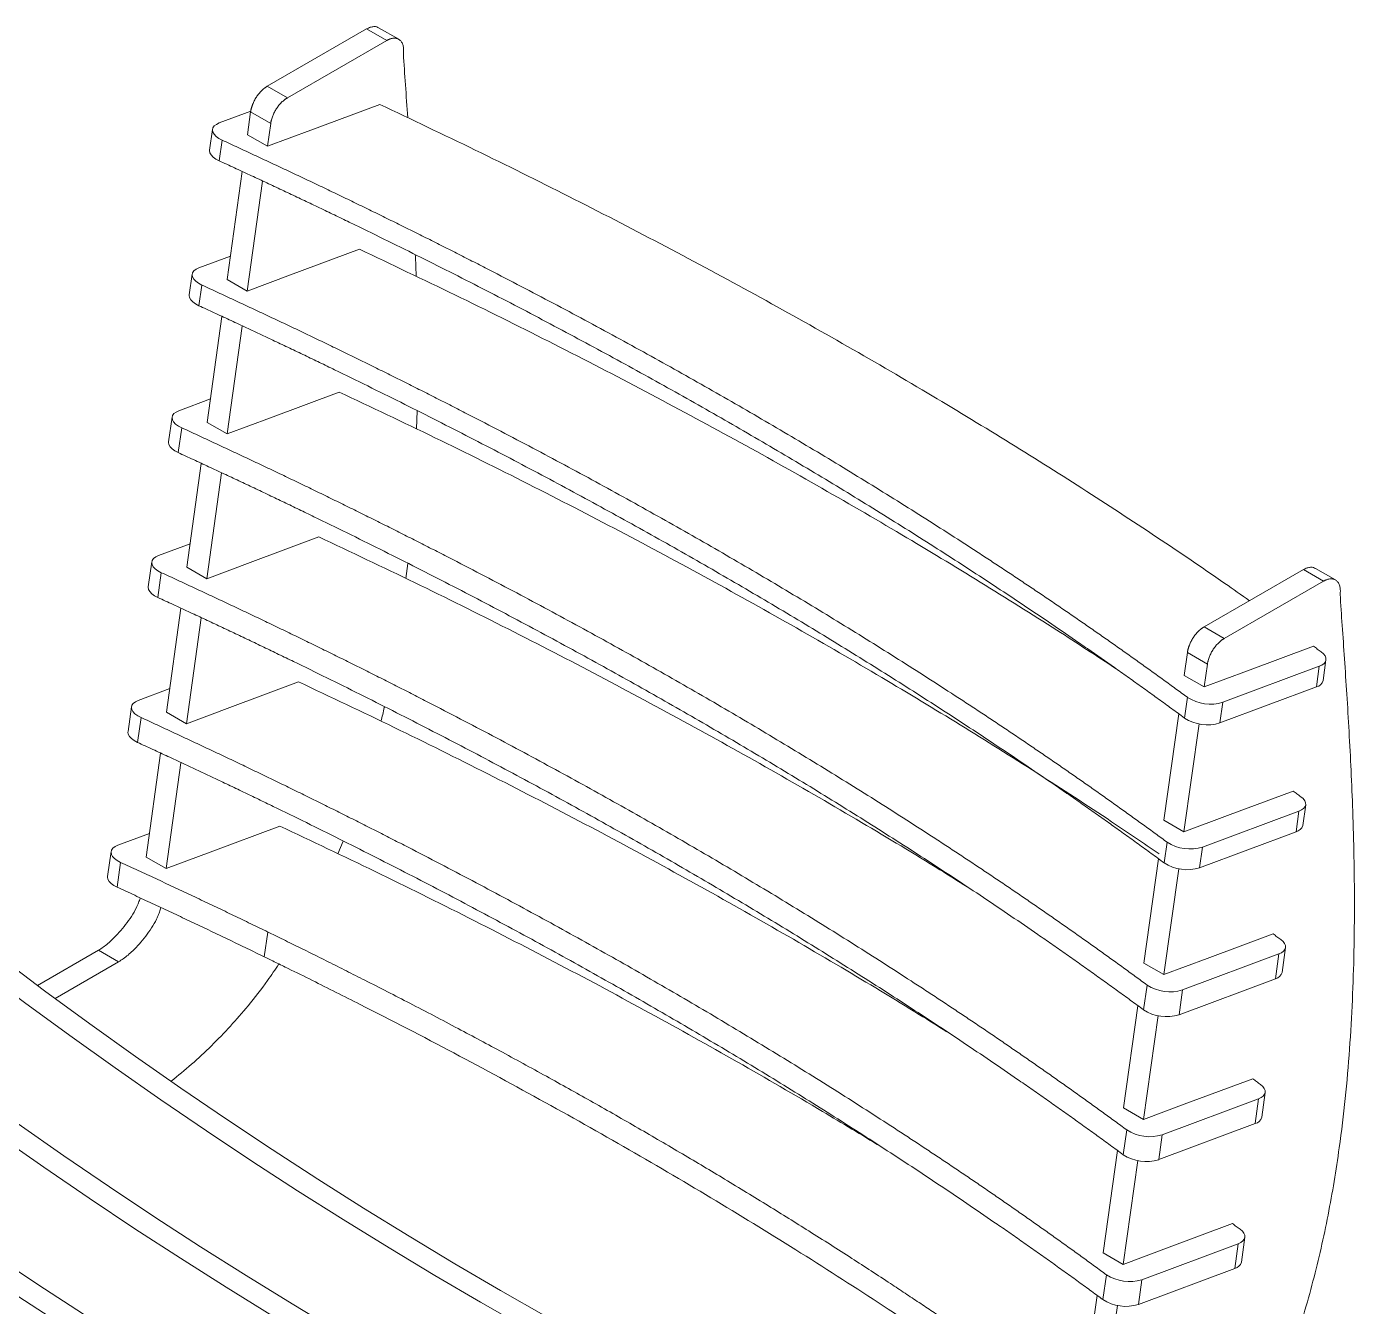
# Model space of a CAD drawing. Header units: millimetres. Extents: x -1732 to 6309, y -3588 to 3891.
# Drawn here: x 5454 to 6016, y 2901 to 3442 of the extents above; entities that cross this region are included whole.
import ezdxf

# ---------------------------------------------------------------- set-up
doc = ezdxf.new("R2010")
doc.units = ezdxf.units.MM

msp = doc.modelspace()

# ---------------------------------------------------------------- linework, layer by layer
at = {"color": 7, "linetype": 'Continuous', "lineweight": 15}
for p, q in [((5597.98, 3440.98), (5555.99, 3416.74)), ((5597.98, 3440.98), (5606.47, 3436.08)), ((5611.54, 3436.59), (5603.05, 3441.49)), ((5606.47, 3436.08), (5564.47, 3411.84)), ((5555.99, 3416.74), (5564.47, 3411.84)), ((5574.43, 3398.21), (5603.5, 3409.07)), ((5535.67, 3401.21), (5549.03, 3406.2)), ((5548.95, 3405.91), (5547.6, 3396.25)), ((5548.95, 3405.91), (5557.44, 3401.02)), ((5532.84, 3398.51), (5531.61, 3389.76)), ((5556.08, 3391.35), (5547.6, 3396.25)), ((5557.44, 3401.02), (5556.08, 3391.35)), ((5574.43, 3398.21), (5556.08, 3391.35)), ((5535.64, 3385.21), (5536.86, 3393.96)), ((5545.41, 3380.64), (5539, 3335)), ((5554.01, 3376.62), (5547.49, 3330.1)), ((5594.9, 3347.82), (5565.84, 3336.96)), ((5527.07, 3339.96), (5540.39, 3344.93)), ((5524.24, 3337.26), (5523.01, 3328.51)), ((5547.49, 3330.1), (5539, 3335)), ((5565.84, 3336.96), (5547.49, 3330.1)), ((5527.04, 3323.96), (5528.27, 3332.71)), ((5536.81, 3319.39), (5530.53, 3274.62)), ((5545.42, 3315.36), (5539.01, 3269.72)), ((5518.6, 3279.58), (5531.92, 3284.56)), ((5586.43, 3287.44), (5557.36, 3276.58)), ((5619.11, 3271.84), (5619.36, 3279.52)), ((5515.77, 3276.89), (5514.3, 3266.39)), ((5539.01, 3269.72), (5530.53, 3274.62)), ((5557.36, 3276.58), (5539.01, 3269.72)), ((5518.32, 3261.84), (5519.8, 3272.34)), ((5528.09, 3257.26), (5521.93, 3213.37)), ((5536.7, 3253.24), (5530.42, 3208.47)), ((5510.01, 3218.33), (5523.33, 3223.31)), ((5577.84, 3226.19), (5548.77, 3215.33)), ((5507.17, 3215.64), (5505.7, 3205.14)), ((5509.73, 3200.58), (5511.2, 3211.08)), ((5530.42, 3208.47), (5521.93, 3213.37)), ((5548.77, 3215.33), (5530.42, 3208.47)), ((5614.6, 3208.64), (5615.37, 3215)), ((5993.96, 3212.39), (5951.97, 3188.14)), ((6002.45, 3207.49), (5993.96, 3212.39)), ((6007.52, 3208), (5999.03, 3212.89)), ((6002.45, 3207.49), (5960.45, 3183.24)), ((5519.5, 3196.01), (5513.34, 3152.12)), ((5528.1, 3191.99), (5521.82, 3147.22)), ((5960.45, 3183.24), (5951.97, 3188.14)), ((5944.93, 3177.32), (5943.58, 3167.66)), ((5953.42, 3172.42), (5944.93, 3177.32)), ((5970.41, 3169.61), (5998.21, 3180)), ((5953.42, 3172.42), (5952.06, 3162.76)), ((6000.69, 3171.51), (5959.93, 3156.28)), ((5999.46, 3162.76), (6000.69, 3171.51)), ((6002.29, 3165.46), (6003.52, 3174.21)), ((5943.58, 3167.66), (5952.06, 3162.76)), ((5970.41, 3169.61), (5952.06, 3162.76)), ((5501.41, 3157.08), (5514.73, 3162.05)), ((5569.24, 3164.94), (5540.17, 3154.08)), ((5999.46, 3162.76), (5958.71, 3147.53)), ((5943.73, 3149.63), (5944.96, 3158.38)), ((5958.71, 3147.53), (5959.93, 3156.28)), ((5498.58, 3154.38), (5497.11, 3143.88)), ((5501.13, 3139.33), (5502.61, 3149.83)), ((5521.82, 3147.22), (5513.34, 3152.12)), ((5540.17, 3154.08), (5521.82, 3147.22)), ((5941.29, 3151.38), (5934.98, 3106.4)), ((5949.87, 3147.17), (5943.47, 3101.51)), ((5510.9, 3134.76), (5504.74, 3090.87)), ((5519.51, 3130.73), (5513.23, 3085.97)), ((5989.61, 3118.75), (5961.82, 3108.36)), ((5992.09, 3110.26), (5951.34, 3095.03)), ((5990.87, 3101.51), (5992.09, 3110.26)), ((5993.7, 3104.2), (5994.93, 3112.95)), ((5934.98, 3106.4), (5943.47, 3101.51)), ((5961.82, 3108.36), (5943.47, 3101.51)), ((5492.82, 3095.83), (5506.14, 3100.8)), ((5561.3, 3103.93), (5531.91, 3092.95)), ((5990.87, 3101.51), (5950.11, 3086.28)), ((5489.98, 3093.13), (5488.51, 3082.63)), ((5531.9, 3092.95), (5513.23, 3085.97)), ((5585.85, 3092.23), (5588.11, 3097.6)), ((5935.13, 3088.38), (5936.36, 3097.13)), ((5950.11, 3086.28), (5951.34, 3095.03)), ((5492.54, 3078.08), (5494.01, 3088.58)), ((5513.23, 3085.97), (5504.74, 3090.87)), ((5932.7, 3090.13), (5926.51, 3046.03)), ((5941.28, 3085.91), (5934.99, 3041.13)), ((5554.74, 3048.66), (5556.21, 3059.16)), ((5981.14, 3058.37), (5953.34, 3047.99)), ((5484.63, 3051.46), (5458.83, 3036.56)), ((5484.63, 3051.46), (5493.12, 3046.56)), ((5953.34, 3047.99), (5934.99, 3041.13)), ((5983.62, 3049.89), (5942.87, 3034.66)), ((5982.15, 3039.39), (5983.62, 3049.89)), ((5984.98, 3042.08), (5986.45, 3052.58)), ((5493.12, 3046.56), (5466.27, 3031.06)), ((5926.51, 3046.03), (5934.99, 3041.13)), ((5926.41, 3026.25), (5927.89, 3036.75)), ((5982.15, 3039.39), (5941.39, 3024.16)), ((5941.39, 3024.16), (5942.87, 3034.66)), ((5923.98, 3028), (5917.91, 2984.78)), ((5932.56, 3023.79), (5926.4, 2979.88)), ((5972.55, 2997.12), (5944.75, 2986.73)), ((5944.75, 2986.73), (5926.4, 2979.88)), ((5975.03, 2988.63), (5934.27, 2973.41)), ((5973.55, 2978.13), (5975.03, 2988.63)), ((5976.38, 2980.83), (5977.86, 2991.33)), ((5917.91, 2984.78), (5926.4, 2979.88)), ((5917.82, 2965), (5919.29, 2975.5)), ((5973.55, 2978.13), (5932.8, 2962.91)), ((5932.8, 2962.91), (5934.27, 2973.41)), ((5915.38, 2966.75), (5909.32, 2923.52)), ((5923.96, 2962.54), (5917.8, 2918.63)), ((5963.95, 2935.87), (5936.15, 2925.48)), ((5936.15, 2925.48), (5917.8, 2918.63)), ((5966.43, 2927.38), (5925.68, 2912.15)), ((5964.96, 2916.88), (5966.43, 2927.38)), ((5967.79, 2919.58), (5969.26, 2930.08)), ((5909.32, 2923.52), (5917.8, 2918.63)), ((5909.22, 2903.75), (5910.7, 2914.25)), ((5964.96, 2916.88), (5924.2, 2901.65)), ((5924.2, 2901.65), (5925.68, 2912.15)), ((5906.79, 2905.5), (5900.72, 2862.27)), ((5915.37, 2901.28), (5909.21, 2857.38))]:
    msp.add_line(p, q, dxfattribs=at)
at = {"color": 7, "linetype": 'Continuous', "lineweight": 15, "flags": 128}
for points in [[(5536.86, 3393.96), (5535.45, 3394.72), (5534.31, 3395.55), (5533.47, 3396.45), (5532.97, 3397.37), (5532.82, 3398.28), (5533.03, 3399.15), (5533.59, 3399.95), (5534.48, 3400.64), (5535.67, 3401.21)], [(5535.64, 3385.21), (5534.23, 3385.97), (5533.08, 3386.8), (5532.24, 3387.7), (5531.74, 3388.62), (5531.59, 3389.53), (5531.61, 3389.76)], [(5528.27, 3332.71), (5526.86, 3333.46), (5525.72, 3334.3), (5524.88, 3335.2), (5524.37, 3336.12), (5524.22, 3337.03), (5524.43, 3337.9), (5524.99, 3338.69), (5525.88, 3339.39), (5527.07, 3339.96)], [(5527.04, 3323.96), (5525.63, 3324.71), (5524.49, 3325.55), (5523.65, 3326.45), (5523.14, 3327.37), (5522.99, 3328.28), (5523.01, 3328.51)], [(5519.8, 3272.34), (5518.39, 3273.09), (5517.24, 3273.93), (5516.4, 3274.82), (5515.9, 3275.74), (5515.75, 3276.65), (5515.96, 3277.52), (5516.52, 3278.32), (5517.41, 3279.01), (5518.6, 3279.58)], [(5518.32, 3261.84), (5516.91, 3262.59), (5515.77, 3263.43), (5514.93, 3264.32), (5514.43, 3265.24), (5514.28, 3266.15), (5514.3, 3266.39)], [(5511.2, 3211.08), (5509.79, 3211.84), (5508.65, 3212.68), (5507.81, 3213.57), (5507.3, 3214.49), (5507.15, 3215.4), (5507.36, 3216.27), (5507.92, 3217.07), (5508.82, 3217.76), (5510.01, 3218.33)], [(5509.73, 3200.58), (5508.32, 3201.34), (5507.17, 3202.17), (5506.33, 3203.07), (5505.83, 3203.99), (5505.68, 3204.9), (5505.7, 3205.14)], [(6001.5, 3177.6), (6002.45, 3176.79), (6003.11, 3175.93), (6003.47, 3175.07), (6003.52, 3174.22), (6003.25, 3173.42), (6002.68, 3172.68), (6001.81, 3172.04), (6000.69, 3171.51)], [(5502.61, 3149.83), (5501.2, 3150.59), (5500.05, 3151.42), (5499.21, 3152.32), (5498.71, 3153.24), (5498.56, 3154.15), (5498.77, 3155.02), (5499.33, 3155.82), (5500.22, 3156.51), (5501.41, 3157.08)], [(5501.13, 3139.33), (5499.72, 3140.08), (5498.58, 3140.92), (5497.74, 3141.82), (5497.24, 3142.74), (5497.09, 3143.65), (5497.11, 3143.88)], [(5992.9, 3116.35), (5993.85, 3115.54), (5994.52, 3114.68), (5994.88, 3113.82), (5994.93, 3112.97), (5994.66, 3112.17), (5994.08, 3111.43), (5993.22, 3110.79), (5992.09, 3110.26)], [(5494.01, 3088.58), (5492.6, 3089.33), (5491.46, 3090.17), (5490.62, 3091.07), (5490.11, 3091.99), (5489.96, 3092.9), (5490.17, 3093.77), (5490.73, 3094.56), (5491.63, 3095.26), (5492.82, 3095.83)], [(5492.54, 3078.08), (5491.13, 3078.83), (5489.98, 3079.67), (5489.14, 3080.57), (5488.64, 3081.49), (5488.49, 3082.4), (5488.51, 3082.63)], [(5984.43, 3055.97), (5985.38, 3055.16), (5986.04, 3054.31), (5986.41, 3053.44), (5986.45, 3052.59), (5986.19, 3051.79), (5985.61, 3051.06), (5984.75, 3050.41), (5983.62, 3049.89)], [(5854.44, 2808.94), (5847.34, 2811.86), (5828.18, 2819.98), (5808.97, 2828.43), (5789.74, 2837.2), (5770.49, 2846.29), (5751.21, 2855.71), (5731.91, 2865.45), (5712.6, 2875.51), (5693.27, 2885.88), (5673.94, 2896.57), (5654.6, 2907.58), (5635.27, 2918.89), (5615.94, 2930.51), (5596.61, 2942.44), (5577.3, 2954.67), (5558, 2967.21), (5538.72, 2980.04), (5519.46, 2993.17), (5500.23, 3006.59), (5481.03, 3020.31), (5461.86, 3034.31), (5442.73, 3048.6)], [(5844.66, 2804.57), (5838.86, 2806.96), (5819.69, 2815.08), (5800.49, 2823.53), (5781.26, 2832.3), (5762, 2841.39), (5742.72, 2850.81), (5723.42, 2860.55), (5704.11, 2870.61), (5684.79, 2880.99), (5665.45, 2891.68), (5646.12, 2902.68), (5626.78, 2913.99), (5607.45, 2925.61), (5588.13, 2937.54), (5568.81, 2949.77), (5549.51, 2962.31), (5530.23, 2975.14), (5510.98, 2988.27), (5491.74, 3001.69), (5472.54, 3015.41), (5453.38, 3029.41), (5434.24, 3043.7)], [(5804.94, 2780.36), (5797.84, 2783.29), (5778.68, 2791.41), (5759.48, 2799.85), (5740.25, 2808.62), (5720.99, 2817.72), (5701.71, 2827.14), (5682.41, 2836.88), (5663.1, 2846.94), (5643.77, 2857.31), (5624.44, 2868), (5605.11, 2879), (5585.77, 2890.32), (5566.44, 2901.94), (5547.11, 2913.87), (5527.8, 2926.1), (5508.5, 2938.63), (5489.22, 2951.46), (5469.96, 2964.59), (5450.73, 2978.02), (5431.53, 2991.73), (5412.36, 3005.74), (5393.23, 3020.03)], [(5795.16, 2775.99), (5789.36, 2778.39), (5770.19, 2786.51), (5750.99, 2794.95), (5731.76, 2803.72), (5712.5, 2812.82), (5693.22, 2822.24), (5673.93, 2831.98), (5654.61, 2842.04), (5635.29, 2852.41), (5615.96, 2863.1), (5596.62, 2874.1), (5577.29, 2885.42), (5557.95, 2897.04), (5538.63, 2908.97), (5519.31, 2921.2), (5500.02, 2933.73), (5480.74, 2946.57), (5461.48, 2959.7), (5442.25, 2973.12), (5423.05, 2986.83), (5403.88, 3000.84), (5384.75, 3015.13)], [(5975.84, 2994.72), (5976.78, 2993.91), (5977.45, 2993.05), (5977.81, 2992.19), (5977.86, 2991.34), (5977.59, 2990.54), (5977.02, 2989.8), (5976.15, 2989.16), (5975.03, 2988.63)], [(5745.67, 2747.42), (5739.86, 2749.81), (5720.69, 2757.93), (5701.49, 2766.38), (5682.26, 2775.15), (5663.01, 2784.25), (5643.73, 2793.66), (5624.43, 2803.4), (5605.12, 2813.46), (5585.79, 2823.84), (5566.46, 2834.53), (5547.12, 2845.53), (5527.79, 2856.84), (5508.46, 2868.47), (5489.13, 2880.39), (5469.82, 2892.63), (5450.52, 2905.16), (5431.24, 2917.99), (5411.98, 2931.12), (5392.75, 2944.54), (5373.55, 2958.26), (5354.38, 2972.26), (5335.25, 2986.55)], [(5755.44, 2751.79), (5748.35, 2754.71), (5729.18, 2762.83), (5709.98, 2771.28), (5690.75, 2780.05), (5671.49, 2789.14), (5652.21, 2798.56), (5632.91, 2808.3), (5613.6, 2818.36), (5594.28, 2828.74), (5574.94, 2839.43), (5555.61, 2850.43), (5536.27, 2861.74), (5516.94, 2873.36), (5497.62, 2885.29), (5478.3, 2897.52), (5459, 2910.06), (5439.72, 2922.89), (5420.47, 2936.02), (5401.24, 2949.44), (5382.03, 2963.16), (5362.87, 2977.16), (5343.73, 2991.45)], [(5967.24, 2933.47), (5968.19, 2932.66), (5968.85, 2931.8), (5969.22, 2930.94), (5969.26, 2930.09), (5969, 2929.29), (5968.42, 2928.55), (5967.56, 2927.91), (5966.43, 2927.38)]]:
    msp.add_lwpolyline(points, dxfattribs=at)
at = {"color": 7, "linetype": 'Continuous', "lineweight": 15}
for centre, radius, start, end in [((5998.58, 3166.53), 3.87, 283.1906, 343.9162), ((5954.69, 3173.4), 17.9, 237.0606, 287.0321), ((5953.46, 3164.65), 17.9, 237.0606, 287.0321), ((5989.98, 3105.28), 3.87, 283.1906, 343.9162), ((5946.09, 3112.15), 17.9, 237.0606, 287.0321), ((5944.87, 3103.4), 17.9, 237.0606, 287.0321), ((5937.62, 3051.77), 17.9, 237.0606, 287.0321), ((5981.27, 3043.15), 3.87, 283.1906, 343.9162), ((5936.15, 3041.27), 17.9, 237.0606, 287.0321), ((5972.67, 2981.9), 3.87, 283.1906, 343.9162), ((5929.03, 2990.52), 17.9, 237.0606, 287.0321), ((5927.55, 2980.02), 17.9, 237.0606, 287.0321), ((5964.08, 2920.65), 3.87, 283.1906, 343.9162), ((5920.43, 2929.27), 17.9, 237.0606, 287.0321), ((5918.96, 2918.77), 17.9, 237.0606, 287.0321)]:
    msp.add_arc(centre, radius, start, end, dxfattribs=at)
for points, knots in [([(5603.03, 3441.44), (5602.79, 3441.58), (5602.2, 3441.93), (5601, 3442.01), (5599.53, 3441.76), (5598.5, 3441.24), (5597.98, 3440.98)], [0, 0, 0, 0, 0.175369, 0.450583, 0.725354, 1, 1, 1, 1]), ([(5606.47, 3436.08), (5606.54, 3436.12), (5606.69, 3436.21), (5606.91, 3436.32), (5607.13, 3436.43), (5607.35, 3436.53), (5607.57, 3436.62), (5607.79, 3436.7), (5608.18, 3436.84), (5608.75, 3436.99), (5609.47, 3437.08), (5610.16, 3437.06), (5611.02, 3436.88), (5611.96, 3436.4), (5612.84, 3435.42), (5613.32, 3434.3), (5613.53, 3433.26), (5613.6, 3432.56), (5613.61, 3431.97), (5613.59, 3431.51), (5613.56, 3431.05), (5613.52, 3430.73), (5613.5, 3430.57)], [0, 0, 0, 0, 0.017905, 0.035765, 0.053597, 0.071418, 0.089244, 0.107093, 0.124981, 0.187503, 0.249965, 0.312562, 0.375152, 0.500113, 0.625103, 0.750074, 0.81252, 0.875015, 0.906123, 0.93751, 0.968769, 1, 1, 1, 1]), ([(5615.35, 3403.41), (5615.03, 3408.08), (5614.41, 3417.13), (5613.8, 3426.18), (5613.5, 3430.57)], [0, 0, 0, 0, 0.515401, 1, 1, 1, 1]), ([(5548.95, 3405.91), (5548.96, 3406), (5548.99, 3406.18), (5549.04, 3406.47), (5549.1, 3406.75), (5549.16, 3407.03), (5549.23, 3407.32), (5549.31, 3407.61), (5549.39, 3407.9), (5549.48, 3408.2), (5549.58, 3408.49), (5549.69, 3408.79), (5549.96, 3409.51), (5550.49, 3410.67), (5551.36, 3412.17), (5552.39, 3413.59), (5553.32, 3414.63), (5554.13, 3415.39), (5554.63, 3415.81), (5555.09, 3416.16), (5555.37, 3416.35), (5555.75, 3416.6), (5555.99, 3416.74)], [0, 0, 0, 0, 0.022269, 0.044631, 0.067086, 0.089637, 0.112281, 0.135021, 0.157857, 0.180788, 0.203816, 0.22694, 0.250162, 0.37183, 0.500008, 0.618331, 0.749824, 0.808614, 0.874478, 0.9058, 0.947641, 1, 1, 1, 1]), ([(5557.44, 3401.02), (5557.45, 3401.1), (5557.47, 3401.27), (5557.52, 3401.53), (5557.57, 3401.79), (5557.63, 3402.06), (5557.69, 3402.32), (5557.8, 3402.76), (5557.99, 3403.38), (5558.28, 3404.19), (5558.62, 3404.98), (5559.12, 3406.03), (5559.87, 3407.31), (5560.89, 3408.72), (5561.84, 3409.77), (5562.63, 3410.51), (5563.13, 3410.92), (5563.51, 3411.21), (5563.77, 3411.4), (5564.01, 3411.55), (5564.24, 3411.7), (5564.39, 3411.79), (5564.47, 3411.84)], [0, 0, 0, 0, 0.0208584, 0.0416817, 0.062488, 0.0832955, 0.1041223, 0.1249865, 0.1874304, 0.2499375, 0.312445, 0.3750367, 0.5000297, 0.6250011, 0.7500026, 0.8125264, 0.8749891, 0.9047034, 0.9296768, 0.9528283, 0.9762617, 1, 1, 1, 1]), ([(5603.5, 3409.07), (5617.03, 3402.66), (5644.04, 3389.87), (5683.54, 3370.22), (5722.19, 3350.28), (5759.97, 3329.99), (5796.89, 3309.38), (5832.27, 3288.83), (5866.12, 3268.39), (5898.53, 3248.07), (5930.1, 3227.44), (5954.32, 3211.15), (5967.72, 3201.66), (5971.16, 3199.22)], [0, 0, 0, 0, 0.099525, 0.198715, 0.297738, 0.396584, 0.495437, 0.594319, 0.687516, 0.780719, 0.874126, 0.967672, 1, 1, 1, 1]), ([(5944.96, 3158.38), (5944.12, 3158.99), (5942.46, 3160.21), (5939.96, 3162.04), (5937.45, 3163.87), (5934.94, 3165.69), (5932.42, 3167.52), (5929.89, 3169.34), (5927.36, 3171.16), (5924.82, 3172.98), (5922.27, 3174.79), (5919.72, 3176.61), (5917.16, 3178.42), (5914.59, 3180.23), (5912.02, 3182.04), (5909.44, 3183.85), (5906.86, 3185.65), (5904.26, 3187.46), (5901.67, 3189.26), (5899.06, 3191.06), (5896.45, 3192.86), (5893.83, 3194.65), (5891.21, 3196.44), (5888.58, 3198.24), (5885.94, 3200.03), (5883.3, 3201.81), (5880.65, 3203.6), (5878, 3205.38), (5875.33, 3207.16), (5872.67, 3208.94), (5869.99, 3210.72), (5867.31, 3212.49), (5864.62, 3214.27), (5861.93, 3216.04), (5859.23, 3217.81), (5856.53, 3219.58), (5846.84, 3225.88), (5829.99, 3236.67), (5805.61, 3251.81), (5780.77, 3266.8), (5755.47, 3281.61), (5729.73, 3296.26), (5703.53, 3310.74), (5676.9, 3325.04), (5656.73, 3335.57), (5643.32, 3342.44), (5636.84, 3345.74), (5630.34, 3349.03), (5623.82, 3352.31), (5617.27, 3355.57), (5610.69, 3358.83), (5604.1, 3362.08), (5597.48, 3365.32), (5590.84, 3368.54), (5584.17, 3371.76), (5577.48, 3374.96), (5570.77, 3378.16), (5564.03, 3381.34), (5557.28, 3384.51), (5550.49, 3387.67), (5543.69, 3390.83), (5539.14, 3392.92), (5536.86, 3393.96)], [0, 0, 0, 0, 0.00717, 0.014339, 0.021508, 0.028677, 0.035844, 0.043012, 0.050179, 0.057345, 0.064511, 0.071677, 0.078842, 0.086006, 0.09317, 0.100334, 0.107497, 0.114659, 0.121821, 0.128982, 0.136143, 0.143304, 0.150464, 0.157623, 0.164782, 0.171941, 0.179099, 0.186256, 0.193413, 0.20057, 0.207726, 0.214881, 0.222036, 0.22919, 0.236344, 0.243497, 0.25065, 0.313006, 0.37535, 0.437682, 0.5, 0.562318, 0.62465, 0.686994, 0.74935, 0.764077, 0.778806, 0.793537, 0.808271, 0.823007, 0.837744, 0.852484, 0.867226, 0.881971, 0.896717, 0.911465, 0.926216, 0.940969, 0.955723, 0.97048, 0.985239, 1, 1, 1, 1]), ([(5943.73, 3149.63), (5942.82, 3150.3), (5941, 3151.63), (5938.26, 3153.63), (5935.51, 3155.64), (5932.76, 3157.63), (5930, 3159.63), (5927.23, 3161.62), (5924.45, 3163.62), (5921.66, 3165.61), (5918.86, 3167.59), (5916.06, 3169.58), (5913.25, 3171.56), (5910.43, 3173.55), (5907.6, 3175.53), (5904.77, 3177.5), (5901.93, 3179.48), (5896.24, 3183.41), (5887.66, 3189.3), (5876.1, 3197.1), (5864.41, 3204.87), (5848.69, 3215.16), (5828.75, 3227.92), (5804.37, 3243.07), (5779.53, 3258.05), (5754.25, 3272.86), (5728.51, 3287.51), (5702.32, 3301.98), (5675.68, 3316.29), (5653.11, 3328.07), (5634.83, 3337.4), (5620.99, 3344.37), (5607.06, 3351.28), (5595.61, 3356.88), (5586.71, 3361.19), (5580.4, 3364.23), (5574.06, 3367.26), (5567.71, 3370.28), (5561.33, 3373.28), (5554.94, 3376.28), (5548.52, 3379.27), (5542.09, 3382.25), (5537.79, 3384.23), (5535.64, 3385.21)], [0, 0, 0, 0, 0.007848, 0.015696, 0.023544, 0.031392, 0.03924, 0.047088, 0.054935, 0.062783, 0.070631, 0.078478, 0.086327, 0.094175, 0.102023, 0.109872, 0.117721, 0.12557, 0.15684, 0.188109, 0.219378, 0.25065, 0.313027, 0.375405, 0.437702, 0.5, 0.562298, 0.624595, 0.686973, 0.74935, 0.780622, 0.811892, 0.84316, 0.87443, 0.888384, 0.902337, 0.91629, 0.930241, 0.944193, 0.958144, 0.972096, 0.986048, 1, 1, 1, 1]), ([(5594.9, 3347.82), (5608.43, 3341.41), (5635.45, 3328.62), (5674.94, 3308.97), (5713.6, 3289.03), (5751.38, 3268.74), (5788.3, 3248.13), (5823.67, 3227.58), (5857.51, 3207.13), (5887.73, 3188.24), (5906.5, 3175.91), (5914.8, 3170.46)], [0, 0, 0, 0, 0.116447, 0.232501, 0.348362, 0.464014, 0.579674, 0.695368, 0.804411, 0.913461, 1, 1, 1, 1]), ([(5618.91, 3336.36), (5618.89, 3337.21), (5618.81, 3340.29), (5618.67, 3343.33), (5618.57, 3345.54)], [0, 0, 0, 0, 0.2761871, 1, 1, 1, 1]), ([(5936.36, 3097.13), (5935.53, 3097.74), (5933.87, 3098.96), (5931.37, 3100.79), (5928.86, 3102.62), (5926.35, 3104.44), (5923.82, 3106.27), (5921.3, 3108.09), (5918.76, 3109.91), (5916.22, 3111.73), (5913.68, 3113.54), (5911.12, 3115.36), (5908.56, 3117.17), (5906, 3118.98), (5903.43, 3120.79), (5900.85, 3122.6), (5898.26, 3124.4), (5895.67, 3126.21), (5893.07, 3128.01), (5890.47, 3129.81), (5887.86, 3131.6), (5885.24, 3133.4), (5882.61, 3135.19), (5879.98, 3136.98), (5877.35, 3138.77), (5874.7, 3140.56), (5872.06, 3142.35), (5869.4, 3144.13), (5866.74, 3145.91), (5864.07, 3147.69), (5861.4, 3149.47), (5858.72, 3151.24), (5856.03, 3153.02), (5853.34, 3154.79), (5850.64, 3156.56), (5847.93, 3158.32), (5838.24, 3164.63), (5821.39, 3175.42), (5797.02, 3190.56), (5772.17, 3205.54), (5746.88, 3220.36), (5721.13, 3235.01), (5694.94, 3249.49), (5668.3, 3263.79), (5648.13, 3274.32), (5634.72, 3281.19), (5628.25, 3284.49), (5621.75, 3287.78), (5615.22, 3291.06), (5608.67, 3294.32), (5602.1, 3297.58), (5595.5, 3300.83), (5588.88, 3304.06), (5582.24, 3307.29), (5575.57, 3310.51), (5568.89, 3313.71), (5562.17, 3316.91), (5555.44, 3320.09), (5548.68, 3323.26), (5541.9, 3326.42), (5535.1, 3329.58), (5530.54, 3331.67), (5528.27, 3332.71)], [0, 0, 0, 0, 0.00717, 0.014339, 0.021508, 0.028677, 0.035844, 0.043012, 0.050179, 0.057345, 0.064511, 0.071677, 0.078842, 0.086006, 0.09317, 0.100334, 0.107497, 0.114659, 0.121821, 0.128982, 0.136143, 0.143304, 0.150464, 0.157623, 0.164782, 0.171941, 0.179099, 0.186256, 0.193413, 0.20057, 0.207726, 0.214881, 0.222036, 0.22919, 0.236344, 0.243497, 0.25065, 0.313006, 0.37535, 0.437682, 0.5, 0.562318, 0.62465, 0.686994, 0.74935, 0.764077, 0.778806, 0.793537, 0.808271, 0.823007, 0.837744, 0.852484, 0.867226, 0.881971, 0.896717, 0.911465, 0.926216, 0.940969, 0.955723, 0.97048, 0.985239, 1, 1, 1, 1]), ([(5935.13, 3088.38), (5934.22, 3089.04), (5932.4, 3090.38), (5929.66, 3092.38), (5926.92, 3094.38), (5924.16, 3096.38), (5921.4, 3098.38), (5918.63, 3100.37), (5915.85, 3102.37), (5913.06, 3104.36), (5910.27, 3106.34), (5907.47, 3108.33), (5904.66, 3110.31), (5901.84, 3112.29), (5899.01, 3114.27), (5896.17, 3116.25), (5893.33, 3118.23), (5887.64, 3122.16), (5879.06, 3128.04), (5867.5, 3135.85), (5855.82, 3143.61), (5840.1, 3153.91), (5820.16, 3166.67), (5795.77, 3181.82), (5770.94, 3196.8), (5745.65, 3211.61), (5719.91, 3226.25), (5693.72, 3240.73), (5667.09, 3255.04), (5644.51, 3266.81), (5626.23, 3276.15), (5612.4, 3283.12), (5598.46, 3290.03), (5587.02, 3295.63), (5578.12, 3299.94), (5571.8, 3302.98), (5565.46, 3306.01), (5559.11, 3309.02), (5552.74, 3312.03), (5546.34, 3315.03), (5539.93, 3318.02), (5533.5, 3321), (5529.19, 3322.97), (5527.04, 3323.96)], [0, 0, 0, 0, 0.007848, 0.015696, 0.023544, 0.031392, 0.03924, 0.047088, 0.054935, 0.062783, 0.070631, 0.078478, 0.086327, 0.094175, 0.102023, 0.109872, 0.117721, 0.12557, 0.15684, 0.188109, 0.219378, 0.25065, 0.313027, 0.375405, 0.437702, 0.5, 0.562298, 0.624595, 0.686973, 0.74935, 0.780622, 0.811892, 0.84316, 0.87443, 0.888384, 0.902337, 0.91629, 0.930241, 0.944193, 0.958144, 0.972096, 0.986048, 1, 1, 1, 1]), ([(5586.43, 3287.44), (5599.96, 3281.04), (5626.98, 3268.25), (5666.47, 3248.6), (5705.13, 3228.65), (5742.91, 3208.37), (5779.83, 3187.75), (5815.2, 3167.2), (5849.06, 3146.76), (5881.43, 3126.43), (5909.45, 3108.24), (5926.33, 3096.73), (5932.99, 3092.19)], [0, 0, 0, 0, 0.106439, 0.212519, 0.318422, 0.424134, 0.529853, 0.635605, 0.735276, 0.834953, 0.93485, 1, 1, 1, 1]), ([(5927.89, 3036.75), (5927.06, 3037.36), (5925.4, 3038.58), (5922.89, 3040.41), (5920.39, 3042.24), (5917.87, 3044.06), (5915.35, 3045.89), (5912.83, 3047.71), (5910.29, 3049.53), (5907.75, 3051.35), (5905.21, 3053.17), (5902.65, 3054.98), (5900.09, 3056.79), (5897.53, 3058.61), (5894.95, 3060.41), (5892.37, 3062.22), (5889.79, 3064.03), (5887.2, 3065.83), (5884.6, 3067.63), (5881.99, 3069.43), (5879.38, 3071.23), (5876.77, 3073.02), (5874.14, 3074.82), (5871.51, 3076.61), (5868.87, 3078.4), (5866.23, 3080.19), (5863.58, 3081.97), (5860.93, 3083.75), (5858.27, 3085.54), (5855.6, 3087.31), (5852.92, 3089.09), (5850.24, 3090.87), (5847.56, 3092.64), (5844.86, 3094.41), (5842.16, 3096.18), (5839.46, 3097.95), (5829.77, 3104.25), (5812.92, 3115.04), (5788.54, 3130.18), (5763.7, 3145.17), (5738.41, 3159.99), (5712.66, 3174.63), (5686.47, 3189.11), (5659.83, 3203.41), (5639.66, 3213.94), (5626.25, 3220.82), (5619.77, 3224.11), (5613.27, 3227.4), (5606.75, 3230.68), (5600.2, 3233.95), (5593.63, 3237.2), (5587.03, 3240.45), (5580.41, 3243.69), (5573.77, 3246.91), (5567.1, 3250.13), (5560.41, 3253.33), (5553.7, 3256.53), (5546.97, 3259.71), (5540.21, 3262.89), (5533.43, 3266.05), (5526.63, 3269.2), (5522.07, 3271.29), (5519.8, 3272.34)], [0, 0, 0, 0, 0.00717, 0.014339, 0.021508, 0.028677, 0.035844, 0.043012, 0.050179, 0.057345, 0.064511, 0.071677, 0.078842, 0.086006, 0.09317, 0.100334, 0.107497, 0.114659, 0.121821, 0.128982, 0.136143, 0.143304, 0.150464, 0.157623, 0.164782, 0.171941, 0.179099, 0.186256, 0.193413, 0.20057, 0.207726, 0.214881, 0.222036, 0.22919, 0.236344, 0.243497, 0.25065, 0.313006, 0.37535, 0.437682, 0.5, 0.562318, 0.62465, 0.686994, 0.74935, 0.764077, 0.778806, 0.793537, 0.808271, 0.823007, 0.837744, 0.852484, 0.867226, 0.881971, 0.896717, 0.911465, 0.926216, 0.940969, 0.955723, 0.97048, 0.985239, 1, 1, 1, 1]), ([(5926.41, 3026.25), (5925.51, 3026.92), (5923.69, 3028.25), (5920.95, 3030.26), (5918.2, 3032.26), (5915.45, 3034.26), (5912.68, 3036.25), (5909.91, 3038.25), (5907.13, 3040.24), (5904.35, 3042.23), (5901.55, 3044.22), (5898.75, 3046.2), (5895.94, 3048.19), (5893.12, 3050.17), (5890.29, 3052.15), (5887.46, 3054.13), (5884.61, 3056.1), (5878.93, 3060.04), (5870.35, 3065.92), (5858.79, 3073.72), (5847.1, 3081.49), (5831.38, 3091.78), (5811.44, 3104.54), (5787.06, 3119.69), (5762.22, 3134.67), (5736.93, 3149.48), (5711.2, 3164.13), (5685.01, 3178.6), (5658.37, 3192.91), (5635.8, 3204.69), (5617.51, 3214.03), (5603.68, 3220.99), (5589.75, 3227.9), (5578.3, 3233.5), (5569.4, 3237.81), (5563.08, 3240.85), (5556.75, 3243.88), (5550.39, 3246.9), (5544.02, 3249.91), (5537.62, 3252.9), (5531.21, 3255.89), (5524.78, 3258.87), (5520.47, 3260.85), (5518.32, 3261.84)], [0, 0, 0, 0, 0.007848, 0.015696, 0.023544, 0.031392, 0.03924, 0.047088, 0.054935, 0.062783, 0.070631, 0.078478, 0.086327, 0.094175, 0.102023, 0.109872, 0.117721, 0.12557, 0.15684, 0.188109, 0.219378, 0.25065, 0.313027, 0.375405, 0.437702, 0.5, 0.562298, 0.624595, 0.686973, 0.74935, 0.780622, 0.811892, 0.84316, 0.87443, 0.888384, 0.902337, 0.91629, 0.930241, 0.944193, 0.958144, 0.972096, 0.986048, 1, 1, 1, 1]), ([(5577.84, 3226.19), (5591.37, 3219.79), (5618.38, 3207), (5657.87, 3187.35), (5696.53, 3167.4), (5734.31, 3147.11), (5771.24, 3126.5), (5806.57, 3105.94), (5833.41, 3089.85), (5847.98, 3080.67), (5851.79, 3078.27)], [0, 0, 0, 0, 0.1381296, 0.275794, 0.4132281, 0.5504152, 0.6876114, 0.8248491, 0.954196, 1, 1, 1, 1]), ([(5919.29, 2975.5), (5918.46, 2976.11), (5916.8, 2977.33), (5914.3, 2979.16), (5911.79, 2980.99), (5909.28, 2982.81), (5906.76, 2984.64), (5904.23, 2986.46), (5901.7, 2988.28), (5899.16, 2990.1), (5896.61, 2991.92), (5894.06, 2993.73), (5891.5, 2995.54), (5888.93, 2997.35), (5886.36, 2999.16), (5883.78, 3000.97), (5881.19, 3002.78), (5878.6, 3004.58), (5876, 3006.38), (5873.4, 3008.18), (5870.79, 3009.98), (5868.17, 3011.77), (5865.55, 3013.57), (5862.92, 3015.36), (5860.28, 3017.15), (5857.64, 3018.93), (5854.99, 3020.72), (5852.33, 3022.5), (5849.67, 3024.28), (5847, 3026.06), (5844.33, 3027.84), (5841.65, 3029.62), (5838.96, 3031.39), (5836.27, 3033.16), (5833.57, 3034.93), (5830.86, 3036.7), (5821.18, 3043), (5804.33, 3053.79), (5779.95, 3068.93), (5755.11, 3083.92), (5729.81, 3098.73), (5704.06, 3113.38), (5677.87, 3127.86), (5651.24, 3142.16), (5631.07, 3152.69), (5617.66, 3159.56), (5611.18, 3162.86), (5604.68, 3166.15), (5598.15, 3169.43), (5591.6, 3172.7), (5585.03, 3175.95), (5578.44, 3179.2), (5571.82, 3182.44), (5565.17, 3185.66), (5558.51, 3188.88), (5551.82, 3192.08), (5545.11, 3195.28), (5538.37, 3198.46), (5531.61, 3201.63), (5524.83, 3204.8), (5518.03, 3207.95), (5513.48, 3210.04), (5511.2, 3211.08)], [0, 0, 0, 0, 0.00717, 0.014339, 0.021508, 0.028677, 0.035844, 0.043012, 0.050179, 0.057345, 0.064511, 0.071677, 0.078842, 0.086006, 0.09317, 0.100334, 0.107497, 0.114659, 0.121821, 0.128982, 0.136143, 0.143304, 0.150464, 0.157623, 0.164782, 0.171941, 0.179099, 0.186256, 0.193413, 0.20057, 0.207726, 0.214881, 0.222036, 0.22919, 0.236344, 0.243497, 0.25065, 0.313006, 0.37535, 0.437682, 0.5, 0.562318, 0.62465, 0.686994, 0.74935, 0.764077, 0.778806, 0.793537, 0.808271, 0.823007, 0.837744, 0.852484, 0.867226, 0.881971, 0.896717, 0.911465, 0.926216, 0.940969, 0.955723, 0.97048, 0.985239, 1, 1, 1, 1]), ([(5999.01, 3212.85), (5998.77, 3212.98), (5998.18, 3213.34), (5996.98, 3213.42), (5995.51, 3213.17), (5994.48, 3212.65), (5993.96, 3212.39)], [0, 0, 0, 0, 0.175369, 0.450583, 0.725354, 1, 1, 1, 1]), ([(6009.48, 3201.98), (6009.49, 3202.06), (6009.51, 3202.21), (6009.54, 3202.45), (6009.56, 3202.68), (6009.58, 3202.99), (6009.59, 3203.37), (6009.58, 3203.96), (6009.51, 3204.67), (6009.3, 3205.71), (6008.82, 3206.82), (6007.94, 3207.81), (6007, 3208.29), (6006.14, 3208.46), (6005.45, 3208.48), (6004.73, 3208.39), (6004.11, 3208.23), (6003.6, 3208.05), (6003.22, 3207.89), (6002.83, 3207.7), (6002.58, 3207.56), (6002.45, 3207.49)], [0, 0, 0, 0, 0.015608, 0.031219, 0.046844, 0.062496, 0.093853, 0.124991, 0.187455, 0.249932, 0.374904, 0.499895, 0.624856, 0.687416, 0.750044, 0.812475, 0.875028, 0.906292, 0.937482, 0.968687, 1, 1, 1, 1]), ([(5917.82, 2965), (5916.91, 2965.67), (5915.09, 2967), (5912.35, 2969.01), (5909.61, 2971.01), (5906.85, 2973), (5904.09, 2975), (5901.32, 2977), (5898.54, 2978.99), (5895.75, 2980.98), (5892.96, 2982.97), (5890.15, 2984.95), (5887.34, 2986.94), (5884.52, 2988.92), (5881.7, 2990.9), (5878.86, 2992.87), (5876.02, 2994.85), (5870.33, 2998.78), (5861.75, 3004.67), (5850.19, 3012.47), (5838.51, 3020.24), (5822.78, 3030.53), (5802.84, 3043.29), (5778.46, 3058.44), (5753.62, 3073.42), (5728.34, 3088.23), (5702.6, 3102.88), (5676.41, 3117.35), (5649.77, 3131.66), (5627.2, 3143.44), (5608.92, 3152.77), (5595.09, 3159.74), (5581.15, 3166.65), (5569.7, 3172.25), (5560.8, 3176.56), (5554.49, 3179.6), (5548.15, 3182.63), (5541.8, 3185.65), (5535.42, 3188.66), (5529.03, 3191.65), (5522.61, 3194.64), (5516.18, 3197.62), (5511.88, 3199.6), (5509.73, 3200.58)], [0, 0, 0, 0, 0.007848, 0.015696, 0.023544, 0.031392, 0.03924, 0.047088, 0.054935, 0.062783, 0.070631, 0.078478, 0.086327, 0.094175, 0.102023, 0.109872, 0.117721, 0.12557, 0.15684, 0.188109, 0.219378, 0.25065, 0.313027, 0.375405, 0.437702, 0.5, 0.562298, 0.624595, 0.686973, 0.74935, 0.780622, 0.811892, 0.84316, 0.87443, 0.888384, 0.902337, 0.91629, 0.930241, 0.944193, 0.958144, 0.972096, 0.986048, 1, 1, 1, 1]), ([(5991.5, 2889.59), (5992.38, 2892.25), (5994.8, 2899.59), (5998.09, 2911.55), (6001.53, 2925.54), (6004.48, 2939.59), (6007.03, 2953.77), (6009.53, 2970.25), (6011.77, 2988.96), (6013.58, 3009.78), (6014.77, 3030.5), (6015.42, 3051.01), (6015.61, 3071.2), (6015.4, 3090.96), (6014.88, 3109.67), (6014.16, 3127.28), (6013.3, 3143.72), (6012.35, 3159.46), (6011.36, 3174.42), (6010.39, 3188.49), (6009.77, 3197.59), (6009.48, 3201.98)], [0, 0, 0, 0, 0.023374, 0.064354, 0.105443, 0.147345, 0.190013, 0.233381, 0.29753, 0.362671, 0.428443, 0.494451, 0.560267, 0.625442, 0.689507, 0.746847, 0.80247, 0.855988, 0.907012, 0.955148, 1, 1, 1, 1]), ([(5951.97, 3188.14), (5951.73, 3188), (5951.35, 3187.76), (5951.07, 3187.56), (5950.61, 3187.22), (5950.11, 3186.8), (5949.3, 3186.04), (5948.37, 3185), (5947.34, 3183.57), (5946.47, 3182.07), (5945.94, 3180.91), (5945.67, 3180.19), (5945.56, 3179.9), (5945.46, 3179.6), (5945.37, 3179.31), (5945.29, 3179.02), (5945.21, 3178.73), (5945.14, 3178.44), (5945.08, 3178.16), (5945.02, 3177.87), (5944.97, 3177.59), (5944.94, 3177.41), (5944.93, 3177.32)], [0, 0, 0, 0, 0.052359, 0.0942, 0.125522, 0.191386, 0.250176, 0.381669, 0.499992, 0.62817, 0.749838, 0.77306, 0.796184, 0.819212, 0.842143, 0.864979, 0.887719, 0.910363, 0.932914, 0.955369, 0.977731, 1, 1, 1, 1]), ([(5960.45, 3183.24), (5960.37, 3183.2), (5960.22, 3183.11), (5959.99, 3182.96), (5959.75, 3182.8), (5959.49, 3182.62), (5959.11, 3182.33), (5958.61, 3181.91), (5957.82, 3181.17), (5956.87, 3180.12), (5955.85, 3178.71), (5955.1, 3177.44), (5954.6, 3176.39), (5954.26, 3175.59), (5953.97, 3174.79), (5953.76, 3174.08), (5953.6, 3173.46), (5953.5, 3172.94), (5953.44, 3172.59), (5953.42, 3172.42)], [0, 0, 0, 0, 0.023717, 0.047151, 0.070324, 0.095298, 0.125013, 0.18744, 0.250001, 0.375004, 0.499977, 0.624972, 0.687528, 0.750073, 0.812544, 0.875025, 0.916696, 0.958306, 1, 1, 1, 1]), ([(5998.21, 3180), (5998.76, 3179.6), (5999.86, 3178.8), (6000.95, 3178), (6001.5, 3177.6)], [0, 0, 0, 0, 0.499994, 1, 1, 1, 1]), ([(5569.24, 3164.94), (5582.77, 3158.53), (5609.79, 3145.74), (5649.28, 3126.09), (5687.94, 3106.15), (5725.71, 3085.86), (5762.65, 3065.25), (5797.97, 3044.69), (5824.81, 3028.6), (5839.38, 3019.42), (5843.19, 3017.02)], [0, 0, 0, 0, 0.13813, 0.275794, 0.413228, 0.550415, 0.687611, 0.824849, 0.954196, 1, 1, 1, 1]), ([(5910.7, 2914.25), (5909.87, 2914.86), (5908.21, 2916.08), (5905.7, 2917.91), (5903.2, 2919.74), (5900.68, 2921.56), (5898.16, 2923.39), (5895.64, 2925.21), (5893.1, 2927.03), (5890.56, 2928.85), (5888.01, 2930.66), (5885.46, 2932.48), (5882.9, 2934.29), (5880.34, 2936.1), (5877.76, 2937.91), (5875.18, 2939.72), (5872.6, 2941.52), (5870.01, 2943.33), (5867.41, 2945.13), (5864.8, 2946.93), (5862.19, 2948.73), (5859.58, 2950.52), (5856.95, 2952.31), (5854.32, 2954.11), (5851.68, 2955.9), (5849.04, 2957.68), (5846.39, 2959.47), (5843.74, 2961.25), (5841.08, 2963.03), (5838.41, 2964.81), (5835.73, 2966.59), (5833.05, 2968.36), (5830.37, 2970.14), (5827.67, 2971.91), (5824.97, 2973.68), (5822.27, 2975.44), (5812.58, 2981.75), (5795.73, 2992.54), (5771.35, 3007.68), (5746.51, 3022.66), (5721.22, 3037.48), (5695.47, 3052.13), (5669.28, 3066.61), (5642.64, 3080.91), (5622.47, 3091.44), (5609.06, 3098.31), (5602.58, 3101.61), (5596.08, 3104.9), (5589.56, 3108.18), (5583.01, 3111.44), (5576.44, 3114.7), (5569.84, 3117.95), (5563.22, 3121.19), (5556.58, 3124.41), (5549.91, 3127.63), (5543.22, 3130.83), (5536.51, 3134.03), (5529.78, 3137.21), (5523.02, 3140.38), (5516.24, 3143.54), (5509.43, 3146.7), (5504.88, 3148.79), (5502.61, 3149.83)], [0, 0, 0, 0, 0.00717, 0.014339, 0.021508, 0.028677, 0.035844, 0.043012, 0.050179, 0.057345, 0.064511, 0.071677, 0.078842, 0.086006, 0.09317, 0.100334, 0.107497, 0.114659, 0.121821, 0.128982, 0.136143, 0.143304, 0.150464, 0.157623, 0.164782, 0.171941, 0.179099, 0.186256, 0.193413, 0.20057, 0.207726, 0.214881, 0.222036, 0.22919, 0.236344, 0.243497, 0.25065, 0.313006, 0.37535, 0.437682, 0.5, 0.562318, 0.62465, 0.686994, 0.74935, 0.764077, 0.778806, 0.793537, 0.808271, 0.823007, 0.837744, 0.852484, 0.867226, 0.881971, 0.896717, 0.911465, 0.926216, 0.940969, 0.955723, 0.97048, 0.985239, 1, 1, 1, 1]), ([(5604.05, 3148.32), (5604.54, 3150.23), (5605.07, 3152.26), (5605.49, 3154.26), (5605.52, 3154.38)], [0, 0, 0, 0, 0.939507, 1, 1, 1, 1]), ([(5909.22, 2903.75), (5908.31, 2904.41), (5906.5, 2905.75), (5903.76, 2907.75), (5901.01, 2909.75), (5898.26, 2911.75), (5895.49, 2913.75), (5892.72, 2915.74), (5889.94, 2917.74), (5887.16, 2919.73), (5884.36, 2921.71), (5881.56, 2923.7), (5878.75, 2925.68), (5875.93, 2927.67), (5873.1, 2929.65), (5870.27, 2931.62), (5867.42, 2933.6), (5861.74, 2937.53), (5853.16, 2943.42), (5841.59, 2951.22), (5829.91, 2958.99), (5814.19, 2969.28), (5794.25, 2982.04), (5769.87, 2997.19), (5745.03, 3012.17), (5719.74, 3026.98), (5694.01, 3041.63), (5667.82, 3056.1), (5641.18, 3070.41), (5618.61, 3082.19), (5600.32, 3091.52), (5586.49, 3098.49), (5572.56, 3105.4), (5561.11, 3111), (5552.21, 3115.31), (5545.89, 3118.35), (5539.56, 3121.38), (5533.2, 3124.4), (5526.83, 3127.4), (5520.43, 3130.4), (5514.02, 3133.39), (5507.59, 3136.37), (5503.28, 3138.34), (5501.13, 3139.33)], [0, 0, 0, 0, 0.007848, 0.015696, 0.023544, 0.031392, 0.03924, 0.047088, 0.054935, 0.062783, 0.070631, 0.078478, 0.086327, 0.094175, 0.102023, 0.109872, 0.117721, 0.12557, 0.15684, 0.188109, 0.219378, 0.25065, 0.313027, 0.375405, 0.437702, 0.5, 0.562298, 0.624595, 0.686973, 0.74935, 0.780622, 0.811892, 0.84316, 0.87443, 0.888384, 0.902337, 0.91629, 0.930241, 0.944193, 0.958144, 0.972096, 0.986048, 1, 1, 1, 1]), ([(5989.61, 3118.75), (5990.16, 3118.35), (5991.26, 3117.55), (5992.36, 3116.75), (5992.9, 3116.35)], [0, 0, 0, 0, 0.499994, 1, 1, 1, 1]), ([(5561.3, 3103.93), (5574.78, 3097.56), (5601.74, 3084.81), (5641.21, 3065.21), (5679.95, 3045.25), (5717.83, 3024.94), (5754.8, 3004.29), (5787.34, 2985.46), (5807.19, 2973.39), (5815.35, 2968.42)], [0, 0, 0, 0, 0.149295, 0.298709, 0.448126, 0.597562, 0.746729, 0.89578, 1, 1, 1, 1]), ([(5556.21, 3059.16), (5555.01, 3059.74), (5552.61, 3060.91), (5549, 3062.67), (5545.38, 3064.42), (5541.76, 3066.16), (5538.12, 3067.91), (5534.48, 3069.65), (5530.84, 3071.38), (5527.19, 3073.12), (5523.53, 3074.85), (5519.86, 3076.58), (5516.19, 3078.3), (5512.51, 3080.02), (5508.82, 3081.74), (5505.13, 3083.46), (5501.43, 3085.17), (5497.72, 3086.88), (5495.25, 3088.01), (5494.01, 3088.58)], [0, 0, 0, 0, 0.058781, 0.117567, 0.176359, 0.235156, 0.293958, 0.352766, 0.411578, 0.470397, 0.52922, 0.588049, 0.646884, 0.705723, 0.764568, 0.823418, 0.882274, 0.941134, 1, 1, 1, 1]), ([(5554.74, 3048.66), (5553.54, 3049.24), (5551.13, 3050.41), (5547.52, 3052.17), (5543.9, 3053.92), (5540.27, 3055.67), (5536.64, 3057.41), (5533, 3059.15), (5529.35, 3060.89), (5525.7, 3062.62), (5522.04, 3064.35), (5518.38, 3066.08), (5514.7, 3067.81), (5511.03, 3069.53), (5507.34, 3071.25), (5503.65, 3072.96), (5499.95, 3074.67), (5496.25, 3076.38), (5493.77, 3077.51), (5492.54, 3078.08)], [0, 0, 0, 0, 0.058834, 0.117665, 0.176494, 0.23532, 0.294144, 0.352967, 0.411788, 0.470609, 0.529429, 0.588248, 0.647067, 0.705887, 0.764707, 0.823528, 0.882351, 0.941174, 1, 1, 1, 1]), ([(5502.25, 3073.56), (5502.24, 3073.51), (5502.09, 3072.84), (5501.56, 3071.46), (5500.42, 3068.87), (5498.6, 3065.72), (5496.13, 3062.23), (5493.45, 3059), (5490.93, 3056.38), (5488.65, 3054.32), (5486.65, 3052.72), (5485.31, 3051.88), (5484.63, 3051.46)], [0, 0, 0, 0, 0.005327, 0.074065, 0.147412, 0.289412, 0.431521, 0.573646, 0.715762, 0.811557, 0.905722, 1, 1, 1, 1]), ([(5510.94, 3069.51), (5510.86, 3069.18), (5510.66, 3068.23), (5510.05, 3066.57), (5508.9, 3063.97), (5507.09, 3060.82), (5504.62, 3057.33), (5501.94, 3054.11), (5499.41, 3051.48), (5497.13, 3049.42), (5495.14, 3047.82), (5493.79, 3046.98), (5493.12, 3046.56)], [0, 0, 0, 0, 0.035592, 0.102254, 0.173353, 0.311032, 0.448818, 0.586619, 0.72441, 0.817305, 0.908605, 1, 1, 1, 1]), ([(5853.54, 2887.52), (5853.33, 2887.66), (5853.12, 2887.8), (5852.91, 2887.95), (5851.41, 2888.98), (5848.3, 2891.13), (5842.58, 2895.03), (5837.12, 2898.73), (5831.44, 2902.55), (5825.53, 2906.49), (5816.1, 2912.73), (5802.6, 2921.52), (5785.4, 2932.49), (5767.48, 2943.65), (5749.68, 2954.51), (5731.31, 2965.46), (5712.78, 2976.28), (5694, 2987), (5674.89, 2997.68), (5655.88, 3008.08), (5636.23, 3018.6), (5616.85, 3028.76), (5602.32, 3036.21), (5593.33, 3040.76), (5589.43, 3042.73), (5585.58, 3044.67), (5581.8, 3046.56), (5578.07, 3048.42), (5574.41, 3050.24), (5570.8, 3052.02), (5567.26, 3053.76), (5563.78, 3055.47), (5560.04, 3057.3), (5557.99, 3058.29), (5556.98, 3058.78), (5556.73, 3058.91), (5556.47, 3059.03), (5556.21, 3059.16)], [-0.002634, -0.002634, -0.002634, -0.002634, 0, 0, 0, 0.019035, 0.038782, 0.059243, 0.080416, 0.102301, 0.124898, 0.184675, 0.249894, 0.310299, 0.37494, 0.436228, 0.499961, 0.563684, 0.624964, 0.68961, 0.750019, 0.815265, 0.875064, 0.887482, 0.899688, 0.911682, 0.923464, 0.935035, 0.946393, 0.957539, 0.968473, 0.979194, 0.989703, 1, 1, 1, 1.002633, 1.002633, 1.002633, 1.002633]), ([(5981.14, 3058.37), (5981.69, 3057.97), (5982.79, 3057.17), (5983.88, 3056.37), (5984.43, 3055.97)], [0, 0, 0, 0, 0.4999935, 1, 1, 1, 1]), ([(5852.06, 2877.02), (5851.35, 2877.51), (5849.9, 2878.51), (5846.81, 2880.63), (5842, 2883.92), (5835.12, 2888.59), (5827.02, 2894.02), (5810, 2905.31), (5772.37, 2929.56), (5711.9, 2966.01), (5648.18, 3001.25), (5601.95, 3025.22), (5578.43, 3037.02), (5566.51, 3042.91), (5560.5, 3045.85), (5557.12, 3047.5), (5555.51, 3048.28), (5554.74, 3048.66)], [0, 0, 0, 0, 0.008066, 0.01646, 0.034856, 0.062268, 0.093474, 0.124806, 0.249878, 0.5, 0.750122, 0.875194, 0.937731, 0.969003, 0.985245, 0.992923, 1, 1, 1, 1]), ([(5515.4, 2996.12), (5518.26, 2998.45), (5524.01, 3003.11), (5532.36, 3010.92), (5540.36, 3019.19), (5548.29, 3028.37), (5555.19, 3037.16), (5559.31, 3043.29), (5560.9, 3045.65)], [0, 0, 0, 0, 0.174158, 0.35007, 0.520604, 0.687017, 0.879474, 1, 1, 1, 1]), ([(5972.55, 2997.12), (5973.1, 2996.72), (5974.19, 2995.92), (5975.29, 2995.12), (5975.84, 2994.72)], [0, 0, 0, 0, 0.499994, 1, 1, 1, 1]), ([(5963.95, 2935.87), (5964.5, 2935.47), (5965.6, 2934.67), (5966.69, 2933.87), (5967.24, 2933.47)], [0, 0, 0, 0, 0.499994, 1, 1, 1, 1])]:
    msp.add_open_spline(points, degree=3, knots=knots, dxfattribs=at)

doc.saveas('drawing.dxf')
